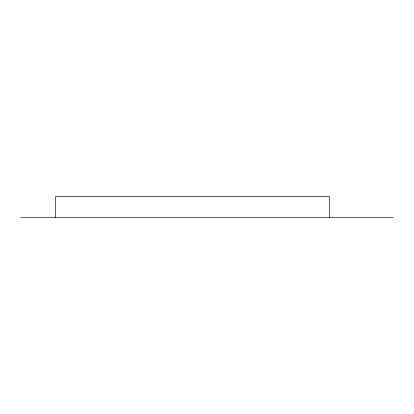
<?xml version="1.0" encoding="UTF-8"?>
<svg xmlns="http://www.w3.org/2000/svg" width="414" height="414" viewBox="0 0 414 414"><rect width="100%" height="100%" fill="white"/><g stroke="black" fill="none" stroke-linecap="round" stroke-linejoin="round"><path stroke-width="0.62" d="M20.7 217.376L393.3 217.376M329.44 217.376L329.44 196.624L55.507 196.624L55.507 217.376"/></g></svg>
